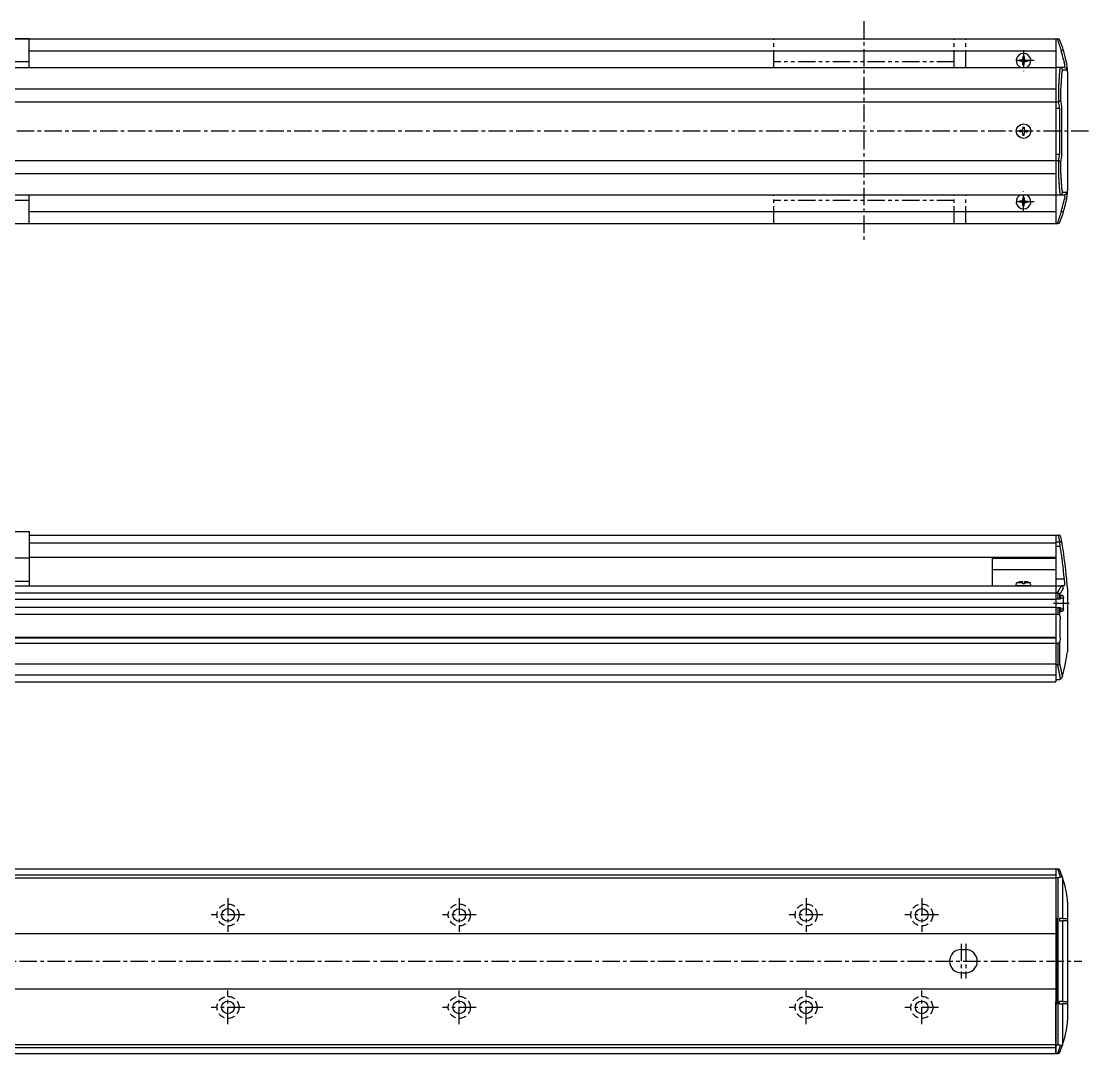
# Model space of a CAD drawing. Extents: x -493 to 433, y 42 to 537.
# Drawn here: x -28.9 to 432.6, y 90.5 to 536.9 of the extents above; entities that cross this region are included whole.
import ezdxf

# ---------------------------------------------------------------- set-up
doc = ezdxf.new("R2010")
doc.units = 0
for name, pattern in [('CENTER', [12, 7.5, -1.5, 1.5, -1.5]), ('DASHED', [4.5, 3, -1.5]), ('PHANTOM', [15, 7.5, -1.5, 1.5, -1.5, 1.5, -1.5])]:
    doc.linetypes.add(name, pattern=pattern)
doc.layers.get('0').update_dxf_attribs({"linetype": 'CONTINUOUS'})
doc.layers.add('CENTER', color=1, linetype='CENTER')

# ---------------------------------------------------------------- blocks, each defined once
blk = doc.blocks.new('DTL0004')
at = {"color": 0, "linetype": 'CONTINUOUS'}
for p, q in [((-3.15, 0), (-3.04, 1.3)), ((3.15, 0), (-3.15, 0)), ((-0.4, 1.3), (-3.04, 1.3)), ((-0.4, 1.89), (-0.4, 0.9)), ((0.4, 0.9), (-0.4, 0.9)), ((0.4, 1.89), (0.4, 0.9)), ((3.04, 1.3), (0.4, 1.3)), ((3.15, 0), (3.04, 1.3))]:
    blk.add_line(p, q, dxfattribs=at)
for start, end in [(92.8723, 112.3565), (67.6435, 87.1277)]:
    blk.add_arc((0, -6.08), 7.98, start, end, dxfattribs=at)
at = {"color": 0}
blk.add_point((0, 0), dxfattribs=at)
blk.add_point((0, 0), dxfattribs=at)

msp = doc.modelspace()

# ---------------------------------------------------------------- linework, layer by layer
at = {"color": 7, "linetype": 'CONTINUOUS'}
for p, q in [((-293.52, 529.44), (418.48, 529.44)), ((-25.52, 529.44), (-103.52, 529.44)), ((-25.52, 516.94), (-25.52, 529.44)), ((418.48, 529.44), (418.48, 449.44)), ((418.48, 529.44), (419.07, 529.44)), ((419.26, 529.44), (419.07, 529.44)), ((-25.52, 524.24), (418.48, 524.24)), ((404.23, 521.69), (404.23, 520.93)), ((404.23, 521.69), (404.73, 521.69)), ((404.73, 521.69), (404.73, 520.93)), ((420.87, 524.26), (420.73, 524.24)), ((-293.52, 516.94), (418.48, 516.94)), ((-25.52, 519.44), (-103.52, 519.44)), ((-25.52, 516.94), (418.48, 516.94)), ((402.73, 520.19), (402.73, 519.69)), ((403.48, 520.19), (402.73, 520.19)), ((403.48, 519.69), (402.73, 519.69)), ((404.23, 518.19), (404.23, 518.94)), ((404.23, 518.19), (404.73, 518.19)), ((404.73, 518.19), (404.73, 518.94)), ((405.48, 520.19), (406.23, 520.19)), ((405.48, 519.69), (406.23, 519.69)), ((406.23, 520.19), (406.23, 519.69)), ((422.15, 516.94), (418.48, 516.94)), ((421.87, 519.94), (422.08, 519.2)), ((423.06, 519.16), (422.85, 520.16)), ((423.39, 517.05), (423.38, 517.06)), ((421.32, 515.94), (423.15, 515.94)), ((423.48, 515.09), (423.48, 463.79)), ((-293.52, 507.71), (418.48, 507.71)), ((419.66, 507.69), (419.67, 507.69)), ((419.67, 507.69), (419.67, 502.19)), ((420.66, 502.78), (420.66, 507.51)), ((-293.52, 502.17), (418.48, 502.17)), ((418.48, 502.19), (419.56, 502.19)), ((418.48, 499.44), (420, 499.44)), ((419.67, 502.19), (419.56, 502.19)), ((420, 499.44), (420, 479.44)), ((420.98, 479.44), (420.98, 499.44)), ((402.73, 489.69), (402.73, 489.19)), ((403.48, 489.69), (402.73, 489.69)), ((404.23, 491.19), (404.23, 490.43)), ((404.23, 491.19), (404.73, 491.19)), ((404.73, 491.19), (404.73, 490.43)), ((405.48, 489.69), (406.23, 489.69)), ((406.23, 489.69), (406.23, 489.19)), ((403.48, 489.19), (402.73, 489.19)), ((404.23, 487.69), (404.23, 488.44)), ((404.23, 487.69), (404.73, 487.69)), ((404.73, 487.69), (404.73, 488.44)), ((405.48, 489.19), (406.23, 489.19)), ((-293.52, 476.7), (418.48, 476.7)), ((418.48, 479.44), (420, 479.44)), ((418.48, 476.69), (419.56, 476.69)), ((419.56, 476.69), (419.67, 476.68)), ((419.67, 476.68), (419.67, 471.19)), ((420.66, 471.36), (420.66, 476.1)), ((-293.52, 471.17), (418.48, 471.17)), ((419.67, 471.19), (419.66, 471.19)), ((-291.52, 461.94), (420.48, 461.94)), ((-25.52, 461.94), (418.48, 461.94)), ((-25.52, 449.44), (-25.52, 461.94)), ((418.48, 461.94), (422.15, 461.94)), ((423.15, 462.94), (421.32, 462.94)), ((423.38, 461.81), (423.39, 461.82)), ((-25.52, 459.44), (-103.52, 459.44)), ((402.73, 459.19), (402.73, 458.69)), ((403.48, 459.19), (402.73, 459.19)), ((403.48, 458.69), (402.73, 458.69)), ((404.23, 460.69), (404.23, 459.93)), ((404.23, 460.69), (404.73, 460.69)), ((404.23, 457.19), (404.23, 457.94)), ((404.23, 457.19), (404.73, 457.19)), ((404.73, 460.69), (404.73, 459.93)), ((404.73, 457.19), (404.73, 457.94)), ((405.48, 459.19), (406.23, 459.19)), ((405.48, 458.69), (406.23, 458.69)), ((406.23, 459.19), (406.23, 458.69)), ((421.87, 458.94), (422.08, 459.67)), ((422.85, 458.72), (423.06, 459.71)), ((-25.52, 454.64), (418.48, 454.64)), ((420.87, 454.61), (420.73, 454.63)), ((-293.52, 449.44), (418.48, 449.44)), ((-103.52, 449.44), (-25.52, 449.44)), ((418.48, 449.44), (419.07, 449.44)), ((419.07, 449.44), (419.26, 449.44)), ((-103.52, 316.26), (-25.52, 316.26)), ((-25.52, 316.26), (-25.52, 292.76)), ((-25.52, 314.76), (418.48, 314.76)), ((418.48, 314.76), (418.48, 252.26)), ((418.48, 314.76), (418.48, 305.26)), ((418.48, 314.76), (419.66, 314.76)), ((418.48, 314.76), (418.48, 305.26)), ((419.67, 314.76), (419.66, 314.76)), ((-25.52, 311.4), (418.48, 311.4)), ((418.48, 311.87), (420.18, 311.87)), ((418.48, 309.99), (420.33, 309.99)), ((-56.44, 304.89), (-25.52, 304.89)), ((-25.52, 305.26), (418.48, 305.26)), ((390.98, 305.26), (390.98, 292.76)), ((390.98, 304.79), (418.48, 304.79)), ((390.98, 299.8), (418.48, 299.8)), ((418.48, 295.76), (422.15, 295.76)), ((-293.52, 292.76), (418.48, 292.76)), ((-103.52, 294.76), (-25.52, 294.76)), ((418.48, 292.76), (420.73, 292.76)), ((418.48, 292.76), (418.48, 251.26)), ((421.87, 292.76), (420.73, 292.76)), ((420.73, 292.76), (420.87, 292.75)), ((422.08, 292.85), (421.87, 292.76)), ((423.38, 293.08), (423.39, 293.06)), ((423.48, 291.76), (423.48, 264.26)), ((-293.52, 289.76), (418.48, 289.76)), ((-293.52, 287.01), (418.48, 287.01)), ((418.48, 289.76), (419.07, 289.76)), ((418.48, 287.16), (420.45, 287.16)), ((419.07, 289.76), (419.26, 289.74)), ((419.26, 289.74), (419.26, 287.16)), ((420.2, 287.16), (420.2, 289.18)), ((421.4, 288.61), (420.45, 288.61)), ((420.45, 288.61), (420.45, 287.16)), ((420.45, 287.61), (421.71, 287.61)), ((421.71, 282.91), (421.71, 287.61)), ((-293.52, 283.51), (418.48, 283.51)), ((418.48, 283.36), (420.45, 283.36)), ((419.26, 283.36), (419.26, 280.49)), ((420.2, 279.69), (420.2, 283.36)), ((420.45, 283.36), (420.45, 281.91)), ((420.45, 282.91), (421.71, 282.91)), ((420.45, 281.91), (421.4, 281.91)), ((-293.52, 280.49), (418.48, 280.49)), ((418.48, 280.49), (419.26, 280.49)), ((420.34, 270.26), (420.34, 278.26)), ((-293.52, 270.56), (418.48, 270.56)), ((-293.52, 270.26), (418.48, 270.26)), ((-293.52, 268.02), (418.48, 268.02)), ((418.48, 268.02), (419.26, 268.02)), ((419.26, 268.02), (419.26, 258.76)), ((420.2, 259.03), (420.2, 268.83)), ((-293.52, 259.03), (418.48, 259.03)), ((418.48, 258.76), (419.21, 258.76)), ((419.26, 258.76), (419.21, 258.76)), ((-293.52, 254.26), (418.48, 254.26)), ((-293.52, 251.26), (418.48, 251.26)), ((418.48, 252.26), (419.43, 252.26)), ((421.37, 253.79), (421.33, 253.65)), ((-293.52, 170.47), (418.48, 170.47)), ((-293.52, 167.87), (418.48, 167.87)), ((-293.52, 166.47), (418.48, 166.47)), ((418.48, 170.47), (418.48, 90.47)), ((418.48, 170.47), (418.48, 148.02)), ((418.48, 170.47), (419.21, 170.47)), ((418.48, 166.72), (419.43, 166.72)), ((419.21, 170.47), (419.26, 170.47)), ((419.43, 94.23), (419.43, 166.72)), ((421.33, 166.68), (421.37, 166.56)), ((421.37, 166.56), (421.37, 148.97)), ((423.48, 156.12), (423.48, 104.82)), ((418.93, 148.97), (418.48, 148.97)), ((418.48, 148.02), (418.93, 148.02)), ((418.93, 148.97), (418.93, 111.97)), ((421.37, 148.97), (419.98, 148.97)), ((419.98, 148.97), (419.98, 147.97)), ((419.98, 147.97), (421.37, 147.97)), ((421.37, 148.97), (423.31, 148.97)), ((421.37, 147.97), (421.37, 112.97)), ((423.31, 147.97), (421.37, 147.97)), ((423.31, 148.97), (423.48, 148.92)), ((423.48, 147.91), (423.31, 147.97)), ((-293.52, 142.47), (418.48, 142.47)), ((377.48, 135.47), (379.48, 135.47)), ((377.48, 125.47), (379.48, 125.47)), ((-293.52, 118.47), (418.48, 118.47)), ((418.93, 112.93), (418.48, 112.92)), ((418.48, 90.47), (418.48, 112.92)), ((418.93, 111.97), (418.48, 111.97)), ((421.37, 112.97), (419.98, 112.97)), ((419.98, 111.97), (419.98, 112.97)), ((419.98, 111.97), (421.37, 111.97)), ((421.37, 112.97), (423.31, 112.97)), ((421.37, 111.97), (421.37, 94.39)), ((423.31, 111.97), (421.37, 111.97)), ((423.31, 112.97), (423.48, 113.04)), ((423.48, 112.03), (423.31, 111.97)), ((-293.52, 94.47), (418.48, 94.47)), ((-293.52, 93.07), (418.48, 93.07)), ((418.48, 94.23), (419.43, 94.23)), ((421.37, 94.39), (421.33, 94.27)), ((-293.52, 90.47), (418.48, 90.47)), ((418.48, 90.47), (419.21, 90.47)), ((419.26, 90.47), (419.21, 90.47))]:
    msp.add_line(p, q, dxfattribs=at)
at = {"color": 3, "linetype": 'PHANTOM'}
for p, q in [((296.48, 516.94), (296.48, 529.44)), ((374.48, 516.94), (374.48, 529.44)), ((379.48, 516.94), (379.48, 529.44)), ((374.48, 519.44), (296.48, 519.44)), ((296.48, 449.44), (296.48, 461.94)), ((374.48, 449.44), (374.48, 461.94)), ((379.48, 449.44), (379.48, 461.94)), ((374.48, 459.44), (296.48, 459.44))]:
    msp.add_line(p, q, dxfattribs=at)
at = {"color": 7, "linetype": 'CONTINUOUS'}
for points in [[(421.77, 524.26), (421.77, 524.26), (421.75, 524.28), (421.65, 524.34), (421.45, 524.35), (421.18, 524.32), (420.87, 524.26)], [(422.39, 517.74), (422.29, 518.3), (422.08, 519.2)], [(422.39, 461.13), (422.29, 460.57), (422.08, 459.67)], [(421.77, 454.61), (421.77, 454.61), (421.75, 454.59), (421.65, 454.53), (421.45, 454.52), (421.18, 454.55), (420.87, 454.61)], [(420.33, 309.99), (420.3, 310.42), (420.25, 311.04), (420.2, 311.54), (420.18, 311.87)], [(422.08, 292.85), (422.29, 293.25), (422.39, 293.71)], [(421.4, 288.61), (421.41, 288.61), (421.51, 288.54), (421.6, 288.37), (421.67, 288.13), (421.71, 287.83), (421.71, 287.61)], [(421.71, 282.91), (421.71, 282.81), (421.68, 282.49), (421.62, 282.2), (421.53, 282), (421.42, 281.91), (421.4, 281.91)], [(420.2, 279.69), (420.28, 279.2), (420.34, 278.26)], [(420.34, 270.26), (420.32, 269.71), (420.2, 268.83)], [(421.37, 253.79), (422.29, 257.88), (423.06, 261.84)], [(421.33, 166.68), (421.28, 166.78), (421.14, 166.91), (420.88, 166.97), (420.49, 166.9)], [(423.06, 160.2), (422.29, 163.47), (421.37, 166.56)], [(421.37, 94.39), (422.29, 97.48), (423.06, 100.75)], [(420.49, 94.05), (420.7, 93.99), (421, 93.99), (421.23, 94.1), (421.33, 94.27)]]:
    msp.add_lwpolyline(points, dxfattribs=at)
for points in [[(419.66, 507.68, 0), (419.67, 507.75, 0), (419.67, 507.81, 0), (419.68, 507.87, 0), (419.68, 507.93, 0), (419.68, 507.99, 0), (419.69, 508.06, 0), (419.69, 508.12, 0), (419.7, 508.18, 0), (419.7, 508.24, 0), (419.7, 508.3, 0), (419.71, 508.37, 0), (419.71, 508.43, 0), (419.72, 508.49, 0), (419.72, 508.55, 0), (419.73, 508.61, 0), (419.73, 508.68, 0), (419.73, 508.74, 0), (419.74, 508.8, 0), (419.74, 508.86, 0), (419.75, 508.92, 0), (419.75, 508.99, 0), (419.75, 509.05, 0), (419.76, 509.11, 0), (419.76, 509.17, 0), (419.77, 509.23, 0), (419.77, 509.29, 0), (419.77, 509.36, 0), (419.78, 509.42, 0), (419.78, 509.48, 0), (419.79, 509.54, 0), (419.79, 509.6, 0), (419.8, 509.67, 0), (419.8, 509.73, 0), (419.8, 509.79, 0), (419.81, 509.85, 0), (419.81, 509.91, 0), (419.82, 509.98, 0), (419.82, 510.04, 0), (419.82, 510.1, 0), (419.83, 510.16, 0), (419.83, 510.22, 0), (419.84, 510.29, 0), (419.84, 510.35, 0), (419.84, 510.41, 0), (419.85, 510.47, 0), (419.85, 510.53, 0), (419.86, 510.6, 0), (419.86, 510.66, 0), (419.86, 510.72, 0), (419.87, 510.78, 0), (419.87, 510.84, 0), (419.88, 510.91, 0), (419.88, 510.97, 0), (419.88, 511.03, 0), (419.89, 511.09, 0), (419.89, 511.15, 0), (419.9, 511.22, 0), (419.9, 511.28, 0), (419.9, 511.34, 0), (419.91, 511.4, 0), (419.91, 511.46, 0), (419.92, 511.53, 0), (419.92, 511.59, 0), (419.92, 511.65, 0), (419.93, 511.71, 0), (419.93, 511.77, 0), (419.94, 511.84, 0), (419.94, 511.9, 0), (419.94, 511.96, 0), (419.95, 512.02, 0), (419.95, 512.08, 0), (419.96, 512.15, 0), (419.96, 512.21, 0), (419.96, 512.27, 0), (419.97, 512.33, 0), (419.97, 512.39, 0), (419.98, 512.46, 0), (419.98, 512.52, 0), (419.98, 512.58, 0), (419.99, 512.64, 0), (419.99, 512.7, 0), (420, 512.77, 0), (420, 512.83, 0), (420, 512.89, 0), (420.01, 512.95, 0), (420.01, 513.01, 0), (420.02, 513.08, 0), (420.02, 513.14, 0), (420.02, 513.2, 0), (420.03, 513.26, 0), (420.03, 513.32, 0), (420.04, 513.39, 0), (420.04, 513.45, 0), (420.04, 513.51, 0), (420.05, 513.57, 0), (420.05, 513.63, 0), (420.06, 513.7, 0), (420.06, 513.76, 0), (420.06, 513.82, 0), (420.07, 513.88, 0), (420.07, 513.94, 0), (420.07, 514.01, 0), (420.08, 514.07, 0), (420.08, 514.13, 0), (420.09, 514.19, 0), (420.09, 514.25, 0), (420.09, 514.32, 0), (420.1, 514.38, 0), (420.1, 514.44, 0), (420.11, 514.5, 0), (420.11, 514.56, 0), (420.11, 514.63, 0), (420.12, 514.69, 0), (420.12, 514.75, 0), (420.13, 514.81, 0), (420.13, 514.87, 0), (420.13, 514.94, 0), (420.14, 515, 0), (420.14, 515.06, 0), (420.14, 515.12, 0), (420.15, 515.18, 0), (420.15, 515.25, 0), (420.16, 515.31, 0), (420.16, 515.37, 0), (420.16, 515.43, 0), (420.17, 515.49, 0), (420.17, 515.56, 0), (420.18, 515.62, 0)], [(420.66, 507.51, 0), (420.66, 507.57, 0), (420.67, 507.63, 0), (420.67, 507.69, 0), (420.67, 507.75, 0), (420.68, 507.81, 0), (420.68, 507.87, 0), (420.69, 507.93, 0), (420.69, 507.99, 0), (420.69, 508.05, 0), (420.7, 508.11, 0), (420.7, 508.18, 0), (420.71, 508.24, 0), (420.71, 508.3, 0), (420.72, 508.36, 0), (420.72, 508.42, 0), (420.72, 508.48, 0), (420.73, 508.54, 0), (420.73, 508.6, 0), (420.74, 508.66, 0), (420.74, 508.72, 0), (420.74, 508.78, 0), (420.75, 508.84, 0), (420.75, 508.9, 0), (420.76, 508.96, 0), (420.76, 509.02, 0), (420.76, 509.08, 0), (420.77, 509.15, 0), (420.77, 509.21, 0), (420.78, 509.27, 0), (420.78, 509.33, 0), (420.78, 509.39, 0), (420.79, 509.45, 0), (420.79, 509.51, 0), (420.8, 509.57, 0), (420.8, 509.63, 0), (420.8, 509.69, 0), (420.81, 509.75, 0), (420.81, 509.81, 0), (420.82, 509.87, 0), (420.82, 509.93, 0), (420.82, 509.99, 0), (420.83, 510.06, 0), (420.83, 510.12, 0), (420.84, 510.18, 0), (420.84, 510.24, 0), (420.84, 510.3, 0), (420.85, 510.36, 0), (420.85, 510.42, 0), (420.86, 510.48, 0), (420.86, 510.54, 0), (420.86, 510.6, 0), (420.87, 510.66, 0), (420.87, 510.72, 0), (420.88, 510.78, 0), (420.88, 510.84, 0), (420.88, 510.9, 0), (420.89, 510.97, 0), (420.89, 511.03, 0), (420.9, 511.09, 0), (420.9, 511.15, 0), (420.9, 511.21, 0), (420.91, 511.27, 0), (420.91, 511.33, 0), (420.91, 511.39, 0), (420.92, 511.45, 0), (420.92, 511.51, 0), (420.93, 511.57, 0), (420.93, 511.63, 0), (420.93, 511.69, 0), (420.94, 511.75, 0), (420.94, 511.82, 0), (420.95, 511.88, 0), (420.95, 511.94, 0), (420.95, 512, 0), (420.96, 512.06, 0), (420.96, 512.12, 0), (420.97, 512.18, 0), (420.97, 512.24, 0), (420.97, 512.3, 0), (420.98, 512.36, 0), (420.98, 512.42, 0), (420.99, 512.48, 0), (420.99, 512.54, 0), (420.99, 512.6, 0), (421, 512.67, 0), (421, 512.73, 0), (421, 512.79, 0), (421.01, 512.85, 0), (421.01, 512.91, 0), (421.02, 512.97, 0), (421.02, 513.03, 0), (421.02, 513.09, 0), (421.03, 513.15, 0), (421.03, 513.21, 0), (421.04, 513.27, 0), (421.04, 513.33, 0), (421.04, 513.39, 0), (421.05, 513.45, 0), (421.05, 513.52, 0), (421.05, 513.58, 0), (421.06, 513.64, 0), (421.06, 513.7, 0), (421.07, 513.76, 0), (421.07, 513.82, 0), (421.07, 513.88, 0), (421.08, 513.94, 0), (421.08, 514, 0), (421.09, 514.06, 0), (421.09, 514.12, 0), (421.09, 514.18, 0), (421.1, 514.24, 0), (421.1, 514.3, 0), (421.1, 514.37, 0), (421.11, 514.43, 0), (421.11, 514.49, 0), (421.12, 514.55, 0), (421.12, 514.61, 0), (421.12, 514.67, 0), (421.13, 514.73, 0), (421.13, 514.79, 0), (421.13, 514.85, 0), (421.14, 514.91, 0), (421.14, 514.97, 0), (421.15, 515.03, 0), (421.15, 515.09, 0), (421.15, 515.16, 0), (421.16, 515.22, 0), (421.16, 515.28, 0)], [(420.18, 463.25, 0), (420.17, 463.31, 0), (420.17, 463.38, 0), (420.16, 463.44, 0), (420.16, 463.5, 0), (420.16, 463.56, 0), (420.15, 463.62, 0), (420.15, 463.69, 0), (420.14, 463.75, 0), (420.14, 463.81, 0), (420.14, 463.87, 0), (420.13, 463.93, 0), (420.13, 464, 0), (420.13, 464.06, 0), (420.12, 464.12, 0), (420.12, 464.18, 0), (420.11, 464.24, 0), (420.11, 464.31, 0), (420.11, 464.37, 0), (420.1, 464.43, 0), (420.1, 464.49, 0), (420.09, 464.55, 0), (420.09, 464.62, 0), (420.09, 464.68, 0), (420.08, 464.74, 0), (420.08, 464.8, 0), (420.07, 464.86, 0), (420.07, 464.93, 0), (420.07, 464.99, 0), (420.06, 465.05, 0), (420.06, 465.11, 0), (420.06, 465.17, 0), (420.05, 465.24, 0), (420.05, 465.3, 0), (420.04, 465.36, 0), (420.04, 465.42, 0), (420.04, 465.48, 0), (420.03, 465.55, 0), (420.03, 465.61, 0), (420.02, 465.67, 0), (420.02, 465.73, 0), (420.02, 465.79, 0), (420.01, 465.86, 0), (420.01, 465.92, 0), (420, 465.98, 0), (420, 466.04, 0), (420, 466.1, 0), (419.99, 466.17, 0), (419.99, 466.23, 0), (419.98, 466.29, 0), (419.98, 466.35, 0), (419.98, 466.41, 0), (419.97, 466.48, 0), (419.97, 466.54, 0), (419.96, 466.6, 0), (419.96, 466.66, 0), (419.96, 466.72, 0), (419.95, 466.79, 0), (419.95, 466.85, 0), (419.94, 466.91, 0), (419.94, 466.97, 0), (419.94, 467.03, 0), (419.93, 467.1, 0), (419.93, 467.16, 0), (419.92, 467.22, 0), (419.92, 467.28, 0), (419.92, 467.34, 0), (419.91, 467.41, 0), (419.91, 467.47, 0), (419.9, 467.53, 0), (419.9, 467.59, 0), (419.9, 467.65, 0), (419.89, 467.72, 0), (419.89, 467.78, 0), (419.88, 467.84, 0), (419.88, 467.9, 0), (419.88, 467.96, 0), (419.87, 468.03, 0), (419.87, 468.09, 0), (419.86, 468.15, 0), (419.86, 468.21, 0), (419.86, 468.27, 0), (419.85, 468.34, 0), (419.85, 468.4, 0), (419.84, 468.46, 0), (419.84, 468.52, 0), (419.84, 468.58, 0), (419.83, 468.65, 0), (419.83, 468.71, 0), (419.82, 468.77, 0), (419.82, 468.83, 0), (419.82, 468.89, 0), (419.81, 468.96, 0), (419.81, 469.02, 0), (419.8, 469.08, 0), (419.8, 469.14, 0), (419.8, 469.2, 0), (419.79, 469.27, 0), (419.79, 469.33, 0), (419.78, 469.39, 0), (419.78, 469.45, 0), (419.77, 469.51, 0), (419.77, 469.58, 0), (419.77, 469.64, 0), (419.76, 469.7, 0), (419.76, 469.76, 0), (419.75, 469.82, 0), (419.75, 469.88, 0), (419.75, 469.95, 0), (419.74, 470.01, 0), (419.74, 470.07, 0), (419.73, 470.13, 0), (419.73, 470.19, 0), (419.73, 470.26, 0), (419.72, 470.32, 0), (419.72, 470.38, 0), (419.71, 470.44, 0), (419.71, 470.5, 0), (419.7, 470.57, 0), (419.7, 470.63, 0), (419.7, 470.69, 0), (419.69, 470.75, 0), (419.69, 470.81, 0), (419.68, 470.88, 0), (419.68, 470.94, 0), (419.68, 471, 0), (419.67, 471.06, 0), (419.67, 471.12, 0), (419.66, 471.18, 0)], [(421.16, 463.59, 0), (421.16, 463.65, 0), (421.15, 463.71, 0), (421.15, 463.78, 0), (421.15, 463.84, 0), (421.14, 463.9, 0), (421.14, 463.96, 0), (421.13, 464.02, 0), (421.13, 464.08, 0), (421.13, 464.14, 0), (421.12, 464.2, 0), (421.12, 464.26, 0), (421.12, 464.32, 0), (421.11, 464.38, 0), (421.11, 464.44, 0), (421.1, 464.5, 0), (421.1, 464.57, 0), (421.1, 464.63, 0), (421.09, 464.69, 0), (421.09, 464.75, 0), (421.09, 464.81, 0), (421.08, 464.87, 0), (421.08, 464.93, 0), (421.07, 464.99, 0), (421.07, 465.05, 0), (421.07, 465.11, 0), (421.06, 465.17, 0), (421.06, 465.23, 0), (421.05, 465.29, 0), (421.05, 465.35, 0), (421.05, 465.42, 0), (421.04, 465.48, 0), (421.04, 465.54, 0), (421.04, 465.6, 0), (421.03, 465.66, 0), (421.03, 465.72, 0), (421.02, 465.78, 0), (421.02, 465.84, 0), (421.02, 465.9, 0), (421.01, 465.96, 0), (421.01, 466.02, 0), (421, 466.08, 0), (421, 466.14, 0), (421, 466.2, 0), (420.99, 466.27, 0), (420.99, 466.33, 0), (420.99, 466.39, 0), (420.98, 466.45, 0), (420.98, 466.51, 0), (420.97, 466.57, 0), (420.97, 466.63, 0), (420.97, 466.69, 0), (420.96, 466.75, 0), (420.96, 466.81, 0), (420.95, 466.87, 0), (420.95, 466.93, 0), (420.95, 466.99, 0), (420.94, 467.05, 0), (420.94, 467.12, 0), (420.93, 467.18, 0), (420.93, 467.24, 0), (420.93, 467.3, 0), (420.92, 467.36, 0), (420.92, 467.42, 0), (420.91, 467.48, 0), (420.91, 467.54, 0), (420.91, 467.6, 0), (420.9, 467.66, 0), (420.9, 467.72, 0), (420.9, 467.78, 0), (420.89, 467.84, 0), (420.89, 467.9, 0), (420.88, 467.97, 0), (420.88, 468.03, 0), (420.88, 468.09, 0), (420.87, 468.15, 0), (420.87, 468.21, 0), (420.86, 468.27, 0), (420.86, 468.33, 0), (420.86, 468.39, 0), (420.85, 468.45, 0), (420.85, 468.51, 0), (420.84, 468.57, 0), (420.84, 468.63, 0), (420.84, 468.69, 0), (420.83, 468.75, 0), (420.83, 468.81, 0), (420.82, 468.88, 0), (420.82, 468.94, 0), (420.82, 469, 0), (420.81, 469.06, 0), (420.81, 469.12, 0), (420.8, 469.18, 0), (420.8, 469.24, 0), (420.8, 469.3, 0), (420.79, 469.36, 0), (420.79, 469.42, 0), (420.78, 469.48, 0), (420.78, 469.54, 0), (420.78, 469.6, 0), (420.77, 469.66, 0), (420.77, 469.72, 0), (420.76, 469.78, 0), (420.76, 469.85, 0), (420.76, 469.91, 0), (420.75, 469.97, 0), (420.75, 470.03, 0), (420.74, 470.09, 0), (420.74, 470.15, 0), (420.74, 470.21, 0), (420.73, 470.27, 0), (420.73, 470.33, 0), (420.72, 470.39, 0), (420.72, 470.45, 0), (420.72, 470.51, 0), (420.71, 470.57, 0), (420.71, 470.63, 0), (420.7, 470.69, 0), (420.7, 470.76, 0), (420.69, 470.82, 0), (420.69, 470.88, 0), (420.69, 470.94, 0), (420.68, 471, 0), (420.68, 471.06, 0), (420.67, 471.12, 0), (420.67, 471.18, 0), (420.67, 471.24, 0), (420.66, 471.3, 0), (420.66, 471.36, 0)], [(419.07, 289.76, 0), (419.08, 289.78, 0), (419.1, 289.8, 0), (419.11, 289.83, 0), (419.13, 289.85, 0), (419.15, 289.87, 0), (419.16, 289.9, 0), (419.18, 289.92, 0), (419.19, 289.94, 0), (419.21, 289.96, 0), (419.22, 289.99, 0), (419.24, 290.01, 0), (419.26, 290.03, 0), (419.27, 290.06, 0), (419.29, 290.08, 0), (419.3, 290.1, 0), (419.32, 290.13, 0), (419.33, 290.15, 0), (419.35, 290.17, 0), (419.36, 290.19, 0), (419.38, 290.22, 0), (419.4, 290.24, 0), (419.41, 290.26, 0), (419.43, 290.29, 0), (419.44, 290.31, 0), (419.46, 290.33, 0), (419.47, 290.36, 0), (419.49, 290.38, 0), (419.5, 290.4, 0), (419.52, 290.43, 0), (419.53, 290.45, 0), (419.55, 290.47, 0), (419.56, 290.5, 0), (419.58, 290.52, 0), (419.59, 290.54, 0), (419.61, 290.57, 0), (419.62, 290.59, 0), (419.64, 290.61, 0), (419.65, 290.63, 0), (419.67, 290.66, 0), (419.68, 290.68, 0), (419.7, 290.7, 0), (419.71, 290.73, 0), (419.73, 290.75, 0), (419.74, 290.77, 0), (419.76, 290.8, 0), (419.77, 290.82, 0), (419.79, 290.84, 0), (419.8, 290.87, 0), (419.81, 290.89, 0), (419.83, 290.91, 0), (419.84, 290.94, 0), (419.86, 290.96, 0), (419.87, 290.98, 0), (419.89, 291.01, 0), (419.9, 291.03, 0), (419.92, 291.05, 0), (419.93, 291.08, 0), (419.94, 291.1, 0), (419.96, 291.12, 0), (419.97, 291.15, 0), (419.99, 291.17, 0), (420, 291.19, 0), (420.02, 291.22, 0), (420.03, 291.24, 0), (420.04, 291.26, 0), (420.06, 291.29, 0), (420.07, 291.31, 0), (420.09, 291.33, 0), (420.1, 291.36, 0), (420.11, 291.38, 0), (420.13, 291.4, 0), (420.14, 291.43, 0), (420.16, 291.45, 0), (420.17, 291.47, 0), (420.18, 291.5, 0), (420.2, 291.52, 0), (420.21, 291.54, 0), (420.22, 291.57, 0), (420.24, 291.59, 0), (420.25, 291.61, 0), (420.27, 291.64, 0), (420.28, 291.66, 0), (420.29, 291.69, 0), (420.31, 291.71, 0), (420.32, 291.73, 0), (420.33, 291.76, 0), (420.35, 291.78, 0), (420.36, 291.8, 0), (420.37, 291.83, 0), (420.39, 291.85, 0), (420.4, 291.87, 0), (420.41, 291.9, 0), (420.43, 291.92, 0), (420.44, 291.94, 0), (420.45, 291.97, 0), (420.47, 291.99, 0), (420.48, 292.01, 0), (420.49, 292.04, 0), (420.51, 292.06, 0), (420.52, 292.08, 0), (420.53, 292.11, 0), (420.54, 292.13, 0), (420.56, 292.16, 0), (420.57, 292.18, 0), (420.58, 292.2, 0), (420.6, 292.23, 0), (420.61, 292.25, 0), (420.62, 292.27, 0), (420.64, 292.3, 0), (420.65, 292.32, 0), (420.66, 292.34, 0), (420.67, 292.37, 0), (420.69, 292.39, 0), (420.7, 292.42, 0), (420.71, 292.44, 0), (420.72, 292.46, 0), (420.74, 292.49, 0), (420.75, 292.51, 0), (420.76, 292.53, 0), (420.77, 292.56, 0), (420.79, 292.58, 0), (420.8, 292.6, 0), (420.81, 292.63, 0), (420.82, 292.65, 0), (420.84, 292.68, 0), (420.85, 292.7, 0), (420.86, 292.72, 0), (420.87, 292.75, 0)], [(420.2, 289.18, 0), (420.21, 289.2, 0), (420.22, 289.22, 0), (420.24, 289.24, 0), (420.25, 289.26, 0), (420.26, 289.28, 0), (420.28, 289.3, 0), (420.29, 289.32, 0), (420.3, 289.34, 0), (420.32, 289.36, 0), (420.33, 289.38, 0), (420.35, 289.4, 0), (420.36, 289.42, 0), (420.37, 289.44, 0), (420.39, 289.46, 0), (420.4, 289.48, 0), (420.41, 289.5, 0), (420.43, 289.52, 0), (420.44, 289.54, 0), (420.45, 289.56, 0), (420.47, 289.58, 0), (420.48, 289.6, 0), (420.49, 289.62, 0), (420.5, 289.64, 0), (420.52, 289.66, 0), (420.53, 289.68, 0), (420.54, 289.7, 0), (420.56, 289.72, 0), (420.57, 289.74, 0), (420.58, 289.76, 0), (420.6, 289.78, 0), (420.61, 289.8, 0), (420.62, 289.82, 0), (420.64, 289.84, 0), (420.65, 289.86, 0), (420.66, 289.88, 0), (420.67, 289.9, 0), (420.69, 289.92, 0), (420.7, 289.94, 0), (420.71, 289.96, 0), (420.73, 289.98, 0), (420.74, 290, 0), (420.75, 290.02, 0), (420.76, 290.04, 0), (420.78, 290.06, 0), (420.79, 290.08, 0), (420.8, 290.1, 0), (420.81, 290.12, 0), (420.83, 290.14, 0), (420.84, 290.16, 0), (420.85, 290.18, 0), (420.87, 290.2, 0), (420.88, 290.22, 0), (420.89, 290.24, 0), (420.9, 290.26, 0), (420.92, 290.28, 0), (420.93, 290.3, 0), (420.94, 290.32, 0), (420.95, 290.34, 0), (420.96, 290.36, 0), (420.98, 290.38, 0), (420.99, 290.4, 0), (421, 290.42, 0), (421.01, 290.44, 0), (421.03, 290.46, 0), (421.04, 290.48, 0), (421.05, 290.5, 0), (421.06, 290.52, 0), (421.08, 290.54, 0), (421.09, 290.56, 0), (421.1, 290.58, 0), (421.11, 290.6, 0), (421.12, 290.62, 0), (421.14, 290.64, 0), (421.15, 290.66, 0), (421.16, 290.68, 0), (421.17, 290.7, 0), (421.18, 290.72, 0), (421.2, 290.74, 0), (421.21, 290.76, 0), (421.22, 290.78, 0), (421.23, 290.8, 0), (421.24, 290.82, 0), (421.26, 290.84, 0), (421.27, 290.86, 0), (421.28, 290.88, 0), (421.29, 290.9, 0), (421.3, 290.92, 0), (421.31, 290.94, 0), (421.33, 290.96, 0), (421.34, 290.99, 0), (421.35, 291.01, 0), (421.36, 291.03, 0), (421.37, 291.05, 0), (421.38, 291.07, 0), (421.4, 291.09, 0), (421.41, 291.11, 0), (421.42, 291.13, 0), (421.43, 291.15, 0), (421.44, 291.17, 0), (421.45, 291.19, 0), (421.47, 291.21, 0), (421.48, 291.23, 0), (421.49, 291.25, 0), (421.5, 291.27, 0), (421.51, 291.29, 0), (421.52, 291.31, 0), (421.53, 291.33, 0), (421.54, 291.35, 0), (421.56, 291.37, 0), (421.57, 291.39, 0), (421.58, 291.41, 0), (421.59, 291.43, 0), (421.6, 291.45, 0), (421.61, 291.47, 0), (421.62, 291.49, 0), (421.63, 291.51, 0), (421.65, 291.53, 0), (421.66, 291.55, 0), (421.67, 291.57, 0), (421.68, 291.59, 0), (421.69, 291.61, 0), (421.7, 291.64, 0), (421.71, 291.66, 0), (421.72, 291.68, 0), (421.73, 291.7, 0), (421.74, 291.72, 0), (421.76, 291.74, 0), (421.77, 291.76, 0)], [(420.49, 252.56, 0), (420.48, 252.61, 0), (420.47, 252.66, 0), (420.46, 252.71, 0), (420.45, 252.76, 0), (420.44, 252.81, 0), (420.44, 252.86, 0), (420.43, 252.91, 0), (420.42, 252.96, 0), (420.41, 253, 0), (420.4, 253.05, 0), (420.39, 253.1, 0), (420.38, 253.15, 0), (420.37, 253.2, 0), (420.36, 253.25, 0), (420.35, 253.3, 0), (420.34, 253.35, 0), (420.33, 253.39, 0), (420.32, 253.44, 0), (420.32, 253.49, 0), (420.31, 253.54, 0), (420.3, 253.59, 0), (420.29, 253.64, 0), (420.28, 253.69, 0), (420.27, 253.74, 0), (420.26, 253.78, 0), (420.25, 253.83, 0), (420.24, 253.88, 0), (420.23, 253.93, 0), (420.22, 253.98, 0), (420.21, 254.03, 0), (420.2, 254.08, 0), (420.19, 254.13, 0), (420.18, 254.17, 0), (420.17, 254.22, 0), (420.16, 254.27, 0), (420.15, 254.32, 0), (420.14, 254.37, 0), (420.13, 254.42, 0), (420.13, 254.47, 0), (420.12, 254.51, 0), (420.11, 254.56, 0), (420.1, 254.61, 0), (420.09, 254.66, 0), (420.08, 254.71, 0), (420.07, 254.76, 0), (420.06, 254.81, 0), (420.05, 254.85, 0), (420.04, 254.9, 0), (420.03, 254.95, 0), (420.02, 255, 0), (420.01, 255.05, 0), (420, 255.1, 0), (419.99, 255.15, 0), (419.98, 255.19, 0), (419.97, 255.24, 0), (419.96, 255.29, 0), (419.95, 255.34, 0), (419.94, 255.39, 0), (419.93, 255.44, 0), (419.92, 255.48, 0), (419.91, 255.53, 0), (419.9, 255.58, 0), (419.89, 255.63, 0), (419.88, 255.68, 0), (419.87, 255.73, 0), (419.86, 255.78, 0), (419.85, 255.82, 0), (419.84, 255.87, 0), (419.83, 255.92, 0), (419.82, 255.97, 0), (419.81, 256.02, 0), (419.8, 256.07, 0), (419.79, 256.11, 0), (419.78, 256.16, 0), (419.77, 256.21, 0), (419.76, 256.26, 0), (419.75, 256.31, 0), (419.74, 256.36, 0), (419.73, 256.4, 0), (419.72, 256.45, 0), (419.71, 256.5, 0), (419.7, 256.55, 0), (419.69, 256.6, 0), (419.68, 256.64, 0), (419.67, 256.69, 0), (419.66, 256.74, 0), (419.65, 256.79, 0), (419.64, 256.84, 0), (419.63, 256.89, 0), (419.62, 256.93, 0), (419.61, 256.98, 0), (419.59, 257.03, 0), (419.58, 257.08, 0), (419.57, 257.13, 0), (419.56, 257.17, 0), (419.55, 257.22, 0), (419.54, 257.27, 0), (419.53, 257.32, 0), (419.52, 257.37, 0), (419.51, 257.42, 0), (419.5, 257.46, 0), (419.49, 257.51, 0), (419.48, 257.56, 0), (419.47, 257.61, 0), (419.46, 257.66, 0), (419.45, 257.7, 0), (419.44, 257.75, 0), (419.43, 257.8, 0), (419.42, 257.85, 0), (419.41, 257.9, 0), (419.4, 257.94, 0), (419.38, 257.99, 0), (419.37, 258.04, 0), (419.36, 258.09, 0), (419.35, 258.14, 0), (419.34, 258.18, 0), (419.33, 258.23, 0), (419.32, 258.28, 0), (419.31, 258.33, 0), (419.3, 258.37, 0), (419.29, 258.42, 0), (419.28, 258.47, 0), (419.27, 258.52, 0), (419.26, 258.57, 0), (419.24, 258.61, 0), (419.23, 258.66, 0), (419.22, 258.71, 0), (419.21, 258.76, 0)], [(421.33, 253.65, 0), (421.32, 253.69, 0), (421.31, 253.73, 0), (421.31, 253.78, 0), (421.3, 253.82, 0), (421.29, 253.86, 0), (421.28, 253.9, 0), (421.27, 253.94, 0), (421.27, 253.99, 0), (421.26, 254.03, 0), (421.25, 254.07, 0), (421.24, 254.11, 0), (421.23, 254.16, 0), (421.22, 254.2, 0), (421.22, 254.24, 0), (421.21, 254.28, 0), (421.2, 254.33, 0), (421.19, 254.37, 0), (421.18, 254.41, 0), (421.17, 254.45, 0), (421.17, 254.5, 0), (421.16, 254.54, 0), (421.15, 254.58, 0), (421.14, 254.62, 0), (421.13, 254.66, 0), (421.12, 254.71, 0), (421.11, 254.75, 0), (421.11, 254.79, 0), (421.1, 254.83, 0), (421.09, 254.88, 0), (421.08, 254.92, 0), (421.07, 254.96, 0), (421.06, 255, 0), (421.06, 255.04, 0), (421.05, 255.09, 0), (421.04, 255.13, 0), (421.03, 255.17, 0), (421.02, 255.21, 0), (421.01, 255.26, 0), (421, 255.3, 0), (421, 255.34, 0), (420.99, 255.38, 0), (420.98, 255.42, 0), (420.97, 255.47, 0), (420.96, 255.51, 0), (420.95, 255.55, 0), (420.94, 255.59, 0), (420.93, 255.63, 0), (420.93, 255.68, 0), (420.92, 255.72, 0), (420.91, 255.76, 0), (420.9, 255.8, 0), (420.89, 255.85, 0), (420.88, 255.89, 0), (420.87, 255.93, 0), (420.86, 255.97, 0), (420.86, 256.01, 0), (420.85, 256.06, 0), (420.84, 256.1, 0), (420.83, 256.14, 0), (420.82, 256.18, 0), (420.81, 256.22, 0), (420.8, 256.27, 0), (420.79, 256.31, 0), (420.79, 256.35, 0), (420.78, 256.39, 0), (420.77, 256.43, 0), (420.76, 256.48, 0), (420.75, 256.52, 0), (420.74, 256.56, 0), (420.73, 256.6, 0), (420.72, 256.64, 0), (420.71, 256.69, 0), (420.71, 256.73, 0), (420.7, 256.77, 0), (420.69, 256.81, 0), (420.68, 256.85, 0), (420.67, 256.9, 0), (420.66, 256.94, 0), (420.65, 256.98, 0), (420.64, 257.02, 0), (420.63, 257.06, 0), (420.62, 257.11, 0), (420.62, 257.15, 0), (420.61, 257.19, 0), (420.6, 257.23, 0), (420.59, 257.27, 0), (420.58, 257.31, 0), (420.57, 257.36, 0), (420.56, 257.4, 0), (420.55, 257.44, 0), (420.54, 257.48, 0), (420.53, 257.52, 0), (420.52, 257.57, 0), (420.51, 257.61, 0), (420.51, 257.65, 0), (420.5, 257.69, 0), (420.49, 257.73, 0), (420.48, 257.77, 0), (420.47, 257.82, 0), (420.46, 257.86, 0), (420.45, 257.9, 0), (420.44, 257.94, 0), (420.43, 257.98, 0), (420.42, 258.03, 0), (420.41, 258.07, 0), (420.4, 258.11, 0), (420.39, 258.15, 0), (420.39, 258.19, 0), (420.38, 258.23, 0), (420.37, 258.28, 0), (420.36, 258.32, 0), (420.35, 258.36, 0), (420.34, 258.4, 0), (420.33, 258.44, 0), (420.32, 258.48, 0), (420.31, 258.53, 0), (420.3, 258.57, 0), (420.29, 258.61, 0), (420.28, 258.65, 0), (420.27, 258.69, 0), (420.26, 258.73, 0), (420.25, 258.78, 0), (420.24, 258.82, 0), (420.23, 258.86, 0), (420.22, 258.9, 0), (420.22, 258.94, 0), (420.21, 258.98, 0), (420.2, 259.03, 0)], [(419.43, 166.72, 0), (419.43, 166.72, 0), (419.44, 166.72, 0), (419.45, 166.72, 0), (419.46, 166.72, 0), (419.47, 166.72, 0), (419.48, 166.72, 0), (419.49, 166.72, 0), (419.5, 166.72, 0), (419.5, 166.72, 0), (419.51, 166.72, 0), (419.52, 166.72, 0), (419.53, 166.72, 0), (419.54, 166.72, 0), (419.55, 166.72, 0), (419.56, 166.72, 0), (419.57, 166.72, 0), (419.57, 166.72, 0), (419.58, 166.72, 0), (419.59, 166.72, 0), (419.6, 166.72, 0), (419.61, 166.72, 0), (419.62, 166.72, 0), (419.63, 166.72, 0), (419.64, 166.73, 0), (419.64, 166.73, 0), (419.65, 166.73, 0), (419.66, 166.73, 0), (419.67, 166.73, 0), (419.68, 166.73, 0), (419.69, 166.73, 0), (419.7, 166.73, 0), (419.71, 166.73, 0), (419.71, 166.73, 0), (419.72, 166.73, 0), (419.73, 166.73, 0), (419.74, 166.73, 0), (419.75, 166.73, 0), (419.76, 166.73, 0), (419.77, 166.74, 0), (419.77, 166.74, 0), (419.78, 166.74, 0), (419.79, 166.74, 0), (419.8, 166.74, 0), (419.81, 166.74, 0), (419.82, 166.74, 0), (419.83, 166.74, 0), (419.84, 166.74, 0), (419.84, 166.74, 0), (419.85, 166.75, 0), (419.86, 166.75, 0), (419.87, 166.75, 0), (419.88, 166.75, 0), (419.89, 166.75, 0), (419.9, 166.75, 0), (419.9, 166.75, 0), (419.91, 166.75, 0), (419.92, 166.75, 0), (419.93, 166.76, 0), (419.94, 166.76, 0), (419.95, 166.76, 0), (419.95, 166.76, 0), (419.96, 166.76, 0), (419.97, 166.76, 0), (419.98, 166.76, 0), (419.99, 166.77, 0), (420, 166.77, 0), (420, 166.77, 0), (420.01, 166.77, 0), (420.02, 166.77, 0), (420.03, 166.77, 0), (420.04, 166.77, 0), (420.05, 166.78, 0), (420.06, 166.78, 0), (420.06, 166.78, 0), (420.07, 166.78, 0), (420.08, 166.78, 0), (420.09, 166.78, 0), (420.1, 166.79, 0), (420.1, 166.79, 0), (420.11, 166.79, 0), (420.12, 166.79, 0), (420.13, 166.79, 0), (420.14, 166.79, 0), (420.15, 166.8, 0), (420.15, 166.8, 0), (420.16, 166.8, 0), (420.17, 166.8, 0), (420.18, 166.8, 0), (420.19, 166.81, 0), (420.19, 166.81, 0), (420.2, 166.81, 0), (420.21, 166.81, 0), (420.22, 166.81, 0), (420.23, 166.82, 0), (420.23, 166.82, 0), (420.24, 166.82, 0), (420.25, 166.82, 0), (420.26, 166.82, 0), (420.27, 166.83, 0), (420.27, 166.83, 0), (420.28, 166.83, 0), (420.29, 166.83, 0), (420.3, 166.83, 0), (420.31, 166.84, 0), (420.31, 166.84, 0), (420.32, 166.84, 0), (420.33, 166.84, 0), (420.34, 166.85, 0), (420.35, 166.85, 0), (420.35, 166.85, 0), (420.36, 166.85, 0), (420.37, 166.86, 0), (420.38, 166.86, 0), (420.38, 166.86, 0), (420.39, 166.86, 0), (420.4, 166.86, 0), (420.41, 166.87, 0), (420.41, 166.87, 0), (420.42, 166.87, 0), (420.43, 166.87, 0), (420.44, 166.88, 0), (420.45, 166.88, 0), (420.45, 166.88, 0), (420.46, 166.89, 0), (420.47, 166.89, 0), (420.48, 166.89, 0), (420.48, 166.89, 0), (420.49, 166.9, 0)], [(420.49, 94.05, 0), (420.48, 94.05, 0), (420.48, 94.05, 0), (420.47, 94.06, 0), (420.46, 94.06, 0), (420.45, 94.06, 0), (420.45, 94.06, 0), (420.44, 94.07, 0), (420.43, 94.07, 0), (420.42, 94.07, 0), (420.41, 94.07, 0), (420.41, 94.08, 0), (420.4, 94.08, 0), (420.39, 94.08, 0), (420.38, 94.08, 0), (420.38, 94.09, 0), (420.37, 94.09, 0), (420.36, 94.09, 0), (420.35, 94.09, 0), (420.35, 94.1, 0), (420.34, 94.1, 0), (420.33, 94.1, 0), (420.32, 94.1, 0), (420.31, 94.1, 0), (420.31, 94.11, 0), (420.3, 94.11, 0), (420.29, 94.11, 0), (420.28, 94.11, 0), (420.27, 94.12, 0), (420.27, 94.12, 0), (420.26, 94.12, 0), (420.25, 94.12, 0), (420.24, 94.12, 0), (420.23, 94.13, 0), (420.23, 94.13, 0), (420.22, 94.13, 0), (420.21, 94.13, 0), (420.2, 94.13, 0), (420.19, 94.14, 0), (420.19, 94.14, 0), (420.18, 94.14, 0), (420.17, 94.14, 0), (420.16, 94.14, 0), (420.15, 94.15, 0), (420.15, 94.15, 0), (420.14, 94.15, 0), (420.13, 94.15, 0), (420.12, 94.15, 0), (420.11, 94.15, 0), (420.1, 94.16, 0), (420.1, 94.16, 0), (420.09, 94.16, 0), (420.08, 94.16, 0), (420.07, 94.16, 0), (420.06, 94.16, 0), (420.06, 94.17, 0), (420.05, 94.17, 0), (420.04, 94.17, 0), (420.03, 94.17, 0), (420.02, 94.17, 0), (420.01, 94.17, 0), (420, 94.17, 0), (420, 94.18, 0), (419.99, 94.18, 0), (419.98, 94.18, 0), (419.97, 94.18, 0), (419.96, 94.18, 0), (419.95, 94.18, 0), (419.95, 94.18, 0), (419.94, 94.19, 0), (419.93, 94.19, 0), (419.92, 94.19, 0), (419.91, 94.19, 0), (419.9, 94.19, 0), (419.9, 94.19, 0), (419.89, 94.19, 0), (419.88, 94.19, 0), (419.87, 94.2, 0), (419.86, 94.2, 0), (419.85, 94.2, 0), (419.84, 94.2, 0), (419.84, 94.2, 0), (419.83, 94.2, 0), (419.82, 94.2, 0), (419.81, 94.2, 0), (419.8, 94.2, 0), (419.79, 94.2, 0), (419.78, 94.21, 0), (419.77, 94.21, 0), (419.77, 94.21, 0), (419.76, 94.21, 0), (419.75, 94.21, 0), (419.74, 94.21, 0), (419.73, 94.21, 0), (419.72, 94.21, 0), (419.71, 94.21, 0), (419.71, 94.21, 0), (419.7, 94.21, 0), (419.69, 94.21, 0), (419.68, 94.22, 0), (419.67, 94.22, 0), (419.66, 94.22, 0), (419.65, 94.22, 0), (419.64, 94.22, 0), (419.64, 94.22, 0), (419.63, 94.22, 0), (419.62, 94.22, 0), (419.61, 94.22, 0), (419.6, 94.22, 0), (419.59, 94.22, 0), (419.58, 94.22, 0), (419.57, 94.22, 0), (419.57, 94.22, 0), (419.56, 94.22, 0), (419.55, 94.22, 0), (419.54, 94.22, 0), (419.53, 94.22, 0), (419.52, 94.22, 0), (419.51, 94.22, 0), (419.5, 94.22, 0), (419.5, 94.22, 0), (419.49, 94.22, 0), (419.48, 94.22, 0), (419.47, 94.22, 0), (419.46, 94.22, 0), (419.45, 94.22, 0), (419.44, 94.22, 0), (419.43, 94.22, 0), (419.43, 94.22, 0)]]:
    msp.add_polyline3d(points, dxfattribs=at)
for centre, radius in [((404.48, 489.44), 3.15), ((60.48, 150.47), 2.75), ((160.48, 150.47), 2.75), ((310.48, 150.47), 2.75), ((360.48, 150.47), 2.75), ((60.48, 110.47), 2.75), ((160.48, 110.47), 2.75), ((310.48, 110.47), 2.75), ((360.48, 110.47), 2.75)]:
    msp.add_circle(centre, radius, dxfattribs=at)
at = {"color": 3, "linetype": 'DASHED'}
for centre in [(60.48, 150.47), (160.48, 150.47), (310.48, 150.47), (360.48, 150.47), (60.48, 110.47), (160.48, 110.47), (310.48, 110.47), (360.48, 110.47)]:
    msp.add_circle(centre, 4.75, dxfattribs=at)
at = {"color": 7, "linetype": 'CONTINUOUS'}
for centre, radius, start, end in [((364.32, 507.44), 59, 16.566, 21.8934), ((419.26, 528.44), 1, 21.3711, 90), ((364.32, 506.94), 60, 16.7828, 21.3711), ((404.48, 519.94), 3.15, 287.7528, 252.2472), ((364.32, 506.94), 59, 12.7289, 17.0548), ((364.32, 506.94), 60, 12.7289, 16.7828), ((403.48, 520.93), 0.748, 270, 0), ((403.48, 518.94), 0.748, 0, 90.0001), ((405.48, 520.93), 0.748, 180, 270), ((405.48, 518.94), 0.748, 90, 180), ((424.15, 515.81), 3.98, 163.6112, 182.7638), ((420.33, 515.94), 0.993, 359.6186, 89.6134), ((420.78, 517.76), 1.6, 328.8724, 359.134), ((422.15, 515.94), 0.998, 359.8808, 89.8803), ((403.48, 515.09), 20, 5.6778, 11.7572), ((420.94, 516.98), 2.45, 334.6308, 1.5575), ((403.48, 515.09), 20, 0, 5.6392), ((422.25, 515.36), 1.09, 148.4536, 184.5411), ((413.72, 499.85), 6.3, 356.229, 21.7736), ((419.68, 503.3), 1.1, 269.5212, 331.9289), ((407.89, 499.85), 13.1, 358.2038, 12.9244), ((403.48, 490.43), 0.748, 270, 0), ((405.48, 490.43), 0.748, 180, 270), ((403.48, 488.44), 0.748, 0, 90.0001), ((405.48, 488.44), 0.748, 90, 180), ((413.82, 479.01), 6.19, 338.0119, 3.9855), ((419.68, 475.58), 1.1, 28.0711, 90.4788), ((407.24, 479.09), 13.75, 347.4233, 1.4486), ((404.48, 458.94), 3.15, 107.7528, 72.2472), ((423.33, 462.96), 3.17, 174.7294, 198.8955), ((420.33, 462.93), 0.993, 270.3866, 0.3814), ((422.05, 463.46), 0.898, 171.3652, 215.6401), ((422.15, 462.93), 0.998, 270.1197, 0.1192), ((420.78, 461.11), 1.6, 0.866, 31.1276), ((403.48, 463.79), 20, 348.2428, 354.3222), ((421.27, 461.96), 2.12, 356.2843, 27.5275), ((403.48, 463.79), 20, 354.3608, 0), ((403.48, 459.93), 0.748, 270, 0), ((403.48, 457.94), 0.748, 0, 90.0001), ((405.48, 459.93), 0.748, 180, 270), ((405.48, 457.94), 0.748, 90, 180), ((364.32, 471.94), 59, 342.9452, 347.2711), ((364.32, 471.94), 60, 343.2172, 347.2711), ((364.32, 471.44), 59, 338.1066, 343.434), ((364.32, 471.94), 60, 338.6289, 343.2172), ((419.26, 450.44), 1, 270, 338.6289), ((223.98, 278.56), 199, 9.6347, 10.4791), ((419.67, 313.76), 1, 10.4615, 90), ((223.98, 277.62), 200, 9.6347, 10.4615), ((420.22, 310.91), 0.959, 11.1474, 92.704), ((223.98, 277.62), 199, 5.2282, 9.3604), ((223.98, 277.62), 200, 9.3604, 9.6347), ((223.98, 277.62), 200, 5.2282, 9.3604), ((310.14, 282.09), 112.85, 5.9119, 6.9562), ((223.98, 277.62), 200, 4.4273, 5.2282), ((420.69, 291.68), 1.08, 4.0708, 80.082), ((223.98, 277.62), 200, 4.0523, 4.4273), ((419.05, 288.33), 1.42, 36.7839, 81.5243), ((419.28, 279.57), 0.923, 7.4585, 90.9988), ((419.28, 268.94), 0.92, 268.8348, 352.7079), ((275.48, 288.67), 150, 349.695, 350.6332), ((419.26, 260.54), 1.78, 270.0827, 301.7133), ((419.43, 254.26), 2, 270, 302.1468), ((419.43, 254.26), 2, 302.1468, 342.2552), ((364.32, 148.84), 59, 17.8226, 21.5109), ((419.26, 169.47), 1, 21.3711, 90), ((364.32, 147.97), 60, 18.1668, 21.3711), ((403.48, 156.12), 20, 0, 11.7572), ((377.48, 130.47), 5, 90, 270), ((379.48, 130.47), 5, 270, 90), ((403.48, 104.82), 20, 348.2428, 0), ((364.32, 112.11), 59, 338.4891, 342.1774), ((364.32, 112.97), 60, 338.6289, 341.8332), ((419.26, 91.47), 1, 270, 338.6289)]:
    msp.add_arc(centre, radius, start, end, dxfattribs=at)
at = {"layer": 'CENTER', "color": 1, "linetype": 'CENTER'}
for p, q in [((335.48, 536.94), (335.48, 441.94)), ((404.48, 524.48), (404.48, 515.4)), ((409.02, 519.94), (399.94, 519.94)), ((432.64, 489.44), (-330.94, 489.44)), ((404.48, 454.4), (404.48, 463.48)), ((409.02, 458.94), (399.94, 458.94)), ((417.48, 285.26), (424.26, 285.26)), ((60.48, 157.76), (60.48, 143.18)), ((160.48, 157.76), (160.48, 143.18)), ((310.48, 157.76), (310.48, 143.18)), ((360.48, 157.76), (360.48, 143.18)), ((67.77, 150.47), (53.19, 150.47)), ((167.77, 150.47), (153.19, 150.47)), ((317.77, 150.47), (303.19, 150.47)), ((367.77, 150.47), (353.19, 150.47)), ((377.48, 138.01), (377.48, 122.93)), ((379.48, 138.01), (379.48, 122.93)), ((-341.63, 130.47), (429.71, 130.47)), ((60.48, 103.18), (60.48, 117.76)), ((160.48, 103.18), (160.48, 117.76)), ((310.48, 103.18), (310.48, 117.76)), ((360.48, 103.18), (360.48, 117.76)), ((67.77, 110.47), (53.19, 110.47)), ((167.77, 110.47), (153.19, 110.47)), ((317.77, 110.47), (303.19, 110.47)), ((367.77, 110.47), (353.19, 110.47))]:
    msp.add_line(p, q, dxfattribs=at)

# ---------------------------------------------------------------- block references
at = {"color": 7, "linetype": 'CONTINUOUS', "zscale": 2}
msp.add_blockref('DTL0004', (404.48, 292.76), dxfattribs=at)

doc.saveas('drawing.dxf')
